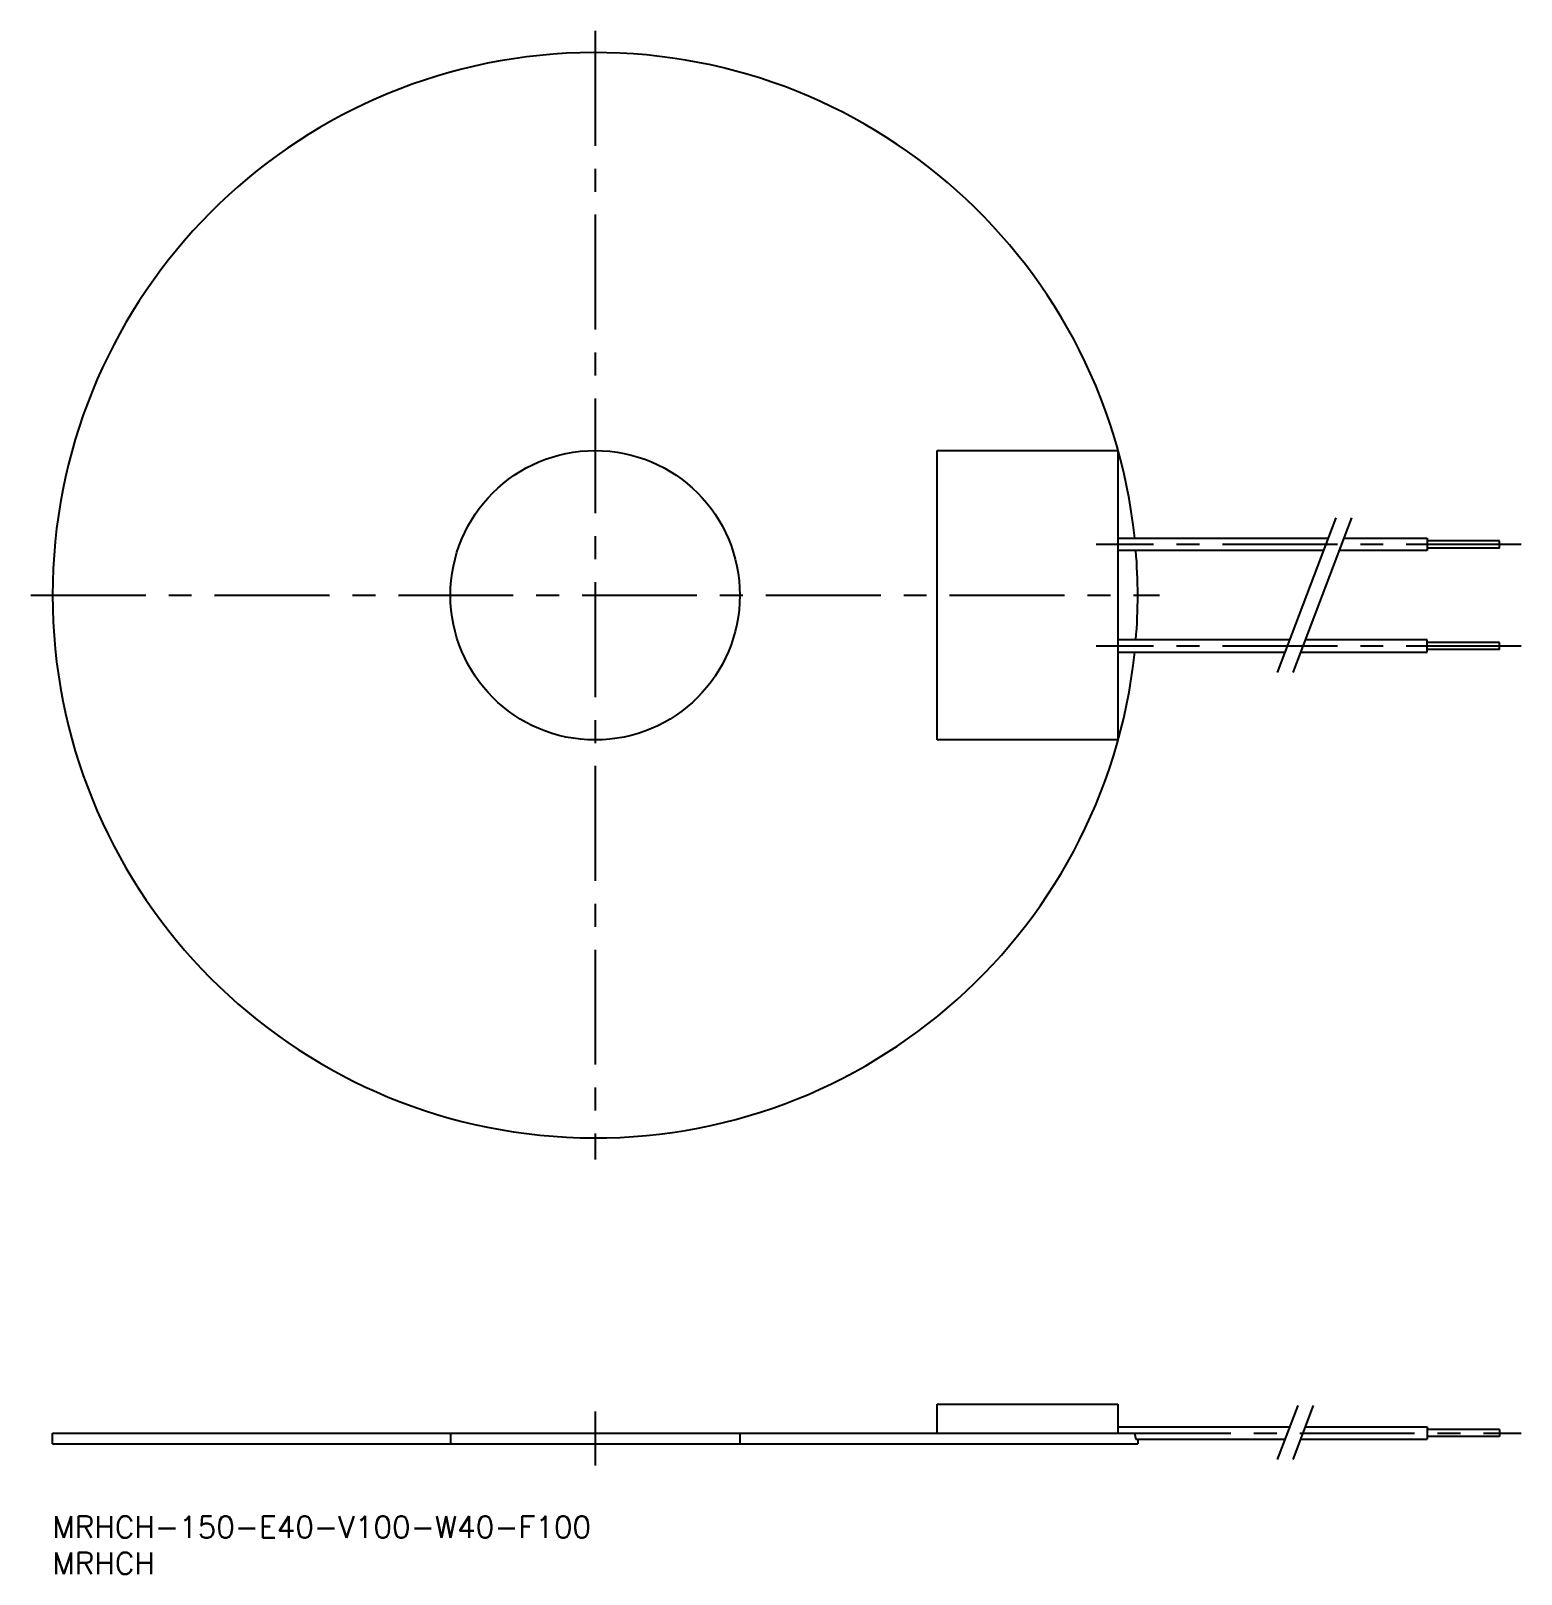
# Model space of a CAD drawing. Extents: x -3 to 203, y -8 to 205.
import ezdxf

# ---------------------------------------------------------------- set-up
doc = ezdxf.new("R2010")
doc.units = 0
doc.header["$LTSCALE"] = 0.5
doc.linetypes.add('CENTER', pattern=[50.8, 31.75, -6.35, 6.35, -6.35])
doc.linetypes.add('DASHED', pattern=[19.05, 12.7, -6.35])
for name, color, linetype in [('MSM_CENTER', 1, 'CENTER'), ('MSM_CONTINUOUS', 7, 'CONTINUOUS'), ('MSM_DASHED', 4, 'DASHED'), ('MSM_NARROW', 5, 'CONTINUOUS'), ('MSM_PART_NUMBER', 7, 'CONTINUOUS')]:
    doc.layers.add(name, color=color, linetype=linetype)
doc.styles.get("Standard").update_dxf_attribs({"font": 'txt.shx', "height": 3, "bigfont": 'bigfont.shx'})

# ---------------------------------------------------------------- blocks, each defined once
blk = doc.blocks.new('*U7')
at = {"layer": 'MSM_PART_NUMBER'}
blk.add_text('MRHCH-150-E40-V100-W40-F100', height=3, dxfattribs=at).set_placement((0, -3))
blk = doc.blocks.new('*U8')
at = {"layer": 'MSM_PART_NUMBER'}
blk.add_text('MRHCH', height=3, dxfattribs=at).set_placement((0, -8))

msp = doc.modelspace()

# ---------------------------------------------------------------- linework, layer by layer
at = {"layer": 'MSM_CENTER'}
for p, q in [((75, 205.29), (75, 49.29)), ((203, 134.31), (144.27, 134.31)), ((-3, 127.29), (153, 127.29)), ((203, 120.27), (144.27, 120.27)), ((75, 14.5), (75, 7)), ((147, 11.5), (203, 11.5))]:
    msp.add_line(p, q, dxfattribs=at)
at = {"layer": 'MSM_CONTINUOUS'}
for p, q in [((122.27, 147.29), (147.27, 147.29)), ((122.27, 107.29), (122.27, 147.29)), ((147.27, 147.29), (147.27, 107.29)), ((147.27, 135.16), (176.33, 135.16)), ((178.46, 135.16), (190, 135.16)), ((190, 135.16), (190, 133.46)), ((200, 134.81), (190, 134.81)), ((200, 133.81), (200, 134.81)), ((175.68, 133.46), (147.27, 133.46)), ((190, 133.46), (177.82, 133.46)), ((200, 133.81), (190, 133.81)), ((171, 121.12), (147.27, 121.12)), ((190, 121.12), (173.14, 121.12)), ((190, 119.42), (190, 121.12)), ((200, 120.77), (190, 120.77)), ((200, 119.77), (190, 119.77)), ((200, 119.77), (200, 120.77)), ((147.27, 119.42), (170.35, 119.42)), ((172.49, 119.42), (190, 119.42)), ((147.27, 107.29), (122.27, 107.29)), ((122.27, 11.5), (122.27, 15.5)), ((122.27, 15.5), (147.27, 15.5)), ((147.27, 15.5), (147.27, 11.5)), ((0, 10), (0, 11.5)), ((0, 11.5), (149.59, 11.5)), ((147.27, 12.35), (171, 12.35)), ((173.14, 12.35), (190, 12.35)), ((190, 12.35), (190, 10.65)), ((200, 12), (190, 12)), ((200, 11), (190, 11)), ((200, 12), (200, 11)), ((0, 10), (150, 10)), ((149.75, 10.65), (170.35, 10.65)), ((150, 10.65), (150, 10)), ((172.49, 10.65), (190, 10.65))]:
    msp.add_line(p, q, dxfattribs=at)
msp.add_circle((75, 127.29), 20, dxfattribs=at)
for centre, radius, start, end in [((75, 127.29), 75, 6.025, 353.9772), ((75, 127.29), 75, 355.2816, 4.7206), ((152.36, 11.58), 2.78, 181.6933, 199.6035)]:
    msp.add_arc(centre, radius, start, end, dxfattribs=at)
at = {"layer": 'MSM_DASHED'}
for p, q in [((55, 11.5), (55, 10)), ((95, 11.5), (95, 10))]:
    msp.add_line(p, q, dxfattribs=at)
at = {"layer": 'MSM_NARROW'}
for p, q in [((177.39, 137.97), (169.29, 116.62)), ((179.53, 137.97), (171.43, 116.62)), ((172.12, 15.3), (169.29, 7.85)), ((174.26, 15.3), (171.43, 7.85))]:
    msp.add_line(p, q, dxfattribs=at)

# ---------------------------------------------------------------- block references
at = {"layer": 'MSM_CONTINUOUS'}
for name in ['*U7', '*U8']:
    msp.add_blockref(name, (0, 0), dxfattribs=at)

doc.saveas('drawing.dxf')
